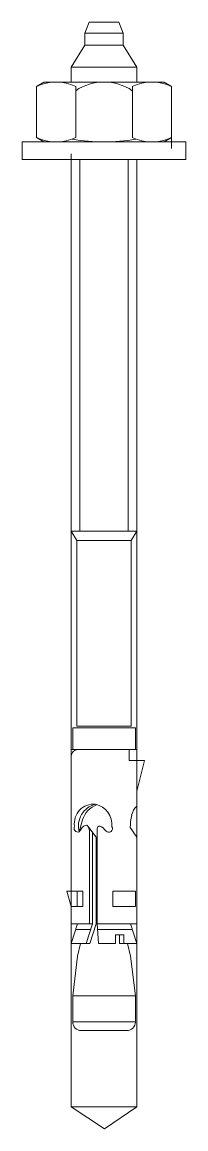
# Model space of a CAD drawing. Header units: metres. Extents: x -7 to 8, y -89 to 13.
import ezdxf

# ---------------------------------------------------------------- set-up
doc = ezdxf.new("R2010")
doc.units = ezdxf.units.M
doc.layers.add('A-DETL-GENF', color=92, linetype='Continuous', lineweight=18)

# ---------------------------------------------------------------- blocks, each defined once
blk = doc.blocks.new('28 snelboutanker 2d - Snelboutanker M6-4446222-00_0 Basismaterialen')
at = {"layer": 'A-DETL-GENF', "lineweight": 5}
for p, q in [((-1.75, 11.58), (-1.35, 12.6)), ((1.35, 12.6), (-1.35, 12.6)), ((1.35, 12.6), (1.75, 11.58)), ((-1.75, 11.58), (-1.75, 10.48)), ((-1.75, 11.58), (1.75, 11.58)), ((1.75, 10.48), (1.75, 11.58)), ((-3, 8.48), (-1.75, 10.48)), ((-1.75, 10.48), (1.75, 10.48)), ((1.75, 10.48), (3, 8.48)), ((-3, 8.48), (3, 8.48)), ((-3, 8.48), (-3, 7.1)), ((3, 8.48), (3, 7.1)), ((-6.19, 6.7), (-5.5, 7.1)), ((-6.19, 2), (-6.19, 6.7)), ((-5.5, 7.1), (5.5, 7.1)), ((-2.59, 6.7), (-2.59, 2)), ((2.6, 6.7), (2.6, 2)), ((5.5, 7.1), (6.19, 6.7)), ((6.19, 6.7), (6.19, 1)), ((-7.5, 1.6), (-5.5, 1.6)), ((-7.5, 0), (-7.5, 1.6)), ((-5.5, 1.6), (-6.19, 2)), ((5.5, 1.6), (-5.5, 1.6)), ((6.19, 2), (5.5, 1.6)), ((5.5, 1.6), (7.5, 1.6)), ((7.5, 1.6), (7.5, 0)), ((7.5, 0), (-7.5, 0)), ((-3, 0.5), (-3, 0)), ((2.23, -34.13), (2.23, 0)), ((3, -54.2), (3, 0)), ((-3, 0), (-3, -54.2)), ((-2.23, 0), (-2.23, -34.13)), ((-2.5, -35), (-3, -34.13)), ((-3, -34.13), (3, -34.13)), ((2.5, -35), (3, -34.13)), ((-2.5, -52.05), (-2.5, -35)), ((-2.5, -35), (2.5, -35)), ((2.5, -35), (2.5, -52.05)), ((-2.87, -52.2), (2.88, -52.2)), ((-2.87, -54.2), (-2.87, -52.2)), ((2.5, -52.05), (-2.5, -52.05)), ((2.88, -52.2), (2.88, -54.2)), ((3, -54.2), (-3, -54.2)), ((-3, -54.2), (-3, -87)), ((2.88, -54.2), (-2.87, -54.2)), ((2.3, -54.2), (2.3, -55.2)), ((3, -87), (3, -54.2)), ((2.3, -55.2), (3.7, -55.2)), ((3.7, -55.2), (3, -58)), ((-2.27, -61.74), (-1.97, -60.65)), ((-0.73, -62.25), (-1.4, -61.36)), ((-1.34, -70.2), (-1.34, -61.64)), ((-1.05, -61.82), (-1.05, -70.2)), ((-0.64, -61.69), (-0.64, -70.2)), ((2.4, -61.36), (3, -62.25)), ((-0.73, -70.2), (-0.73, -62.25)), ((-3, -68.6), (-3.4, -67.2)), ((-1.93, -67.2), (-3.4, -67.2)), ((-2.47, -67.2), (-2.47, -68.6)), ((-1.93, -67.2), (-1.93, -68.6)), ((0.8, -68.6), (0.8, -67.2)), ((0.8, -67.2), (2.9, -67.2)), ((2.9, -67.2), (2.9, -68.6)), ((-3, -68.6), (-1.93, -68.6)), ((2.9, -68.6), (0.8, -68.6)), ((-2.43, -70.2), (-3, -72)), ((-3, -70.2), (-1.05, -70.2)), ((-1.21, -70.7), (-2.59, -70.7)), ((-1.05, -70.2), (-1.62, -72)), ((-1.3, -72), (-0.73, -70.2)), ((-0.64, -70.2), (-0.49, -72)), ((-0.64, -70.2), (3, -70.2)), ((-0.6, -70.7), (2.59, -70.7)), ((2.43, -70.2), (3, -72)), ((-3, -72), (-1.3, -72)), ((-2.43, -73.15), (-2.16, -72)), ((-0.49, -72), (1.06, -72)), ((1.06, -72), (1.06, -71.2)), ((1.06, -71.2), (1.81, -71.2)), ((1.41, -72), (1.41, -71.2)), ((3, -72), (1.41, -72)), ((1.81, -71.2), (1.81, -72)), ((2.16, -72), (2.43, -73.15)), ((-2.87, -76.8), (-2.43, -73.15)), ((2.43, -73.15), (2.88, -76.8)), ((2.88, -76.8), (-2.87, -76.8)), ((-2.87, -79.2), (-2.87, -76.8)), ((2.88, -76.8), (2.88, -79.2)), ((2.88, -79.2), (-2.87, -79.2)), ((-2.07, -80), (2.08, -80)), ((-3, -87), (0.04, -89.02)), ((-3, -87), (3, -87)), ((0.04, -89.02), (3, -87))]:
    blk.add_line(p, q, dxfattribs=at)
for centre, radius, start, end in [((-4.39, 2.85), 4.25, 65.0076, 114.9924), ((0, 2.46), 4.64, 56.0043, 123.9957), ((4.39, 2.85), 4.25, 65.0076, 114.9924), ((-4.39, 5.85), 4.25, 245.0076, 294.9924), ((0, 18.02), 16.42, 259.7487, 280.2513), ((4.39, 5.85), 4.25, 245.0076, 294.9924), ((-2.4, -54.8), 0.6, 89.8954, 180), ((-0.94, -60.98), 1.78, 84.8593, 188.2319), ((-0.29, -61.2), 2.05, 103.7381, 195.3956), ((0.06, -61.23), 2.1, 109.438, 164.2427), ((-1.18, -61.08), 1.91, 354.1759, 77.9811), ((4.36, -60.67), 1.88, 136.4811, 166.2224), ((8.06, -61.47), 5.66, 167.2611, 178.8521), ((-2.39, -61.41), 0.356, 150.6084, 288.882), ((0.43, -61.44), 0.341, 227.5131, 29.3441), ((-2.07, -79.2), 0.8, 180, 270), ((2.08, -79.2), 0.8, 270, 0)]:
    blk.add_arc(centre, radius, start, end, dxfattribs=at)
for points in [[(-2.27, -61.74), (-1.94, -61.16), (-1.42, -60.8), (-1.34, -61.64)], [(0.2, -61.69), (-0.16, -61.2), (-0.65, -60.93), (-0.64, -61.69)]]:
    blk.add_open_spline(points, degree=3, dxfattribs=at)

msp = doc.modelspace()

# ---------------------------------------------------------------- block references
msp.add_blockref('28 snelboutanker 2d - Snelboutanker M6-4446222-00_0 Basismaterialen', (0, 0))

doc.saveas('drawing.dxf')
